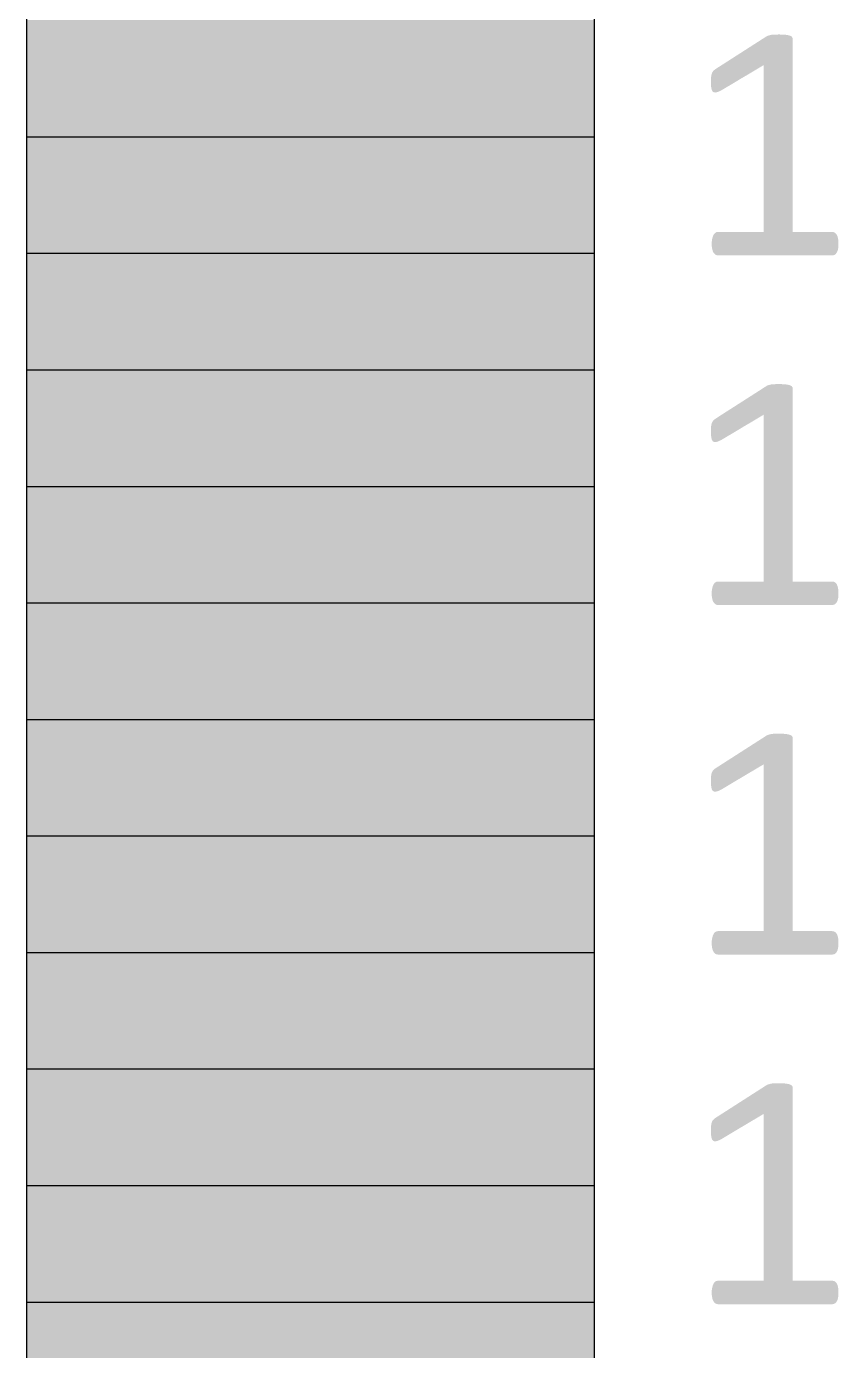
# Model space of a CAD drawing. Header units: inches. Extents: x 79.49066 to 79.49309, y 16.68944 to 16.6915.
# Drawn here: x 79.4928573 to 79.4929736, y 16.6907401 to 16.6909299 of the extents above; entities that cross this region are included whole.
import ezdxf

# ---------------------------------------------------------------- set-up
doc = ezdxf.new("R2010")
doc.units = ezdxf.units.IN
doc.header["$MEASUREMENT"] = 0
doc.layers.add('GSLAYER', color=7, linetype='CONTINUOUS')

msp = doc.modelspace()

# ---------------------------------------------------------------- hatches: boundary and pattern name
at = {"layer": 'GSLAYER', "true_color": 0xff4d00}
msp.add_hatch(color=20, dxfattribs=at).paths.add_polyline_path([(79.49293868, 16.69091407), (79.49293868, 16.69093077), (79.49285726, 16.69093077), (79.49285726, 16.69091407)])
at = {"layer": 'GSLAYER', "true_color": 0x000000}
for points in [[(79.49296707, 16.69092432), (79.49296707, 16.69092804), (79.49296706, 16.69092818), (79.492967, 16.69092832), (79.4929669, 16.69092843), (79.49296689, 16.69092844), (79.49296679, 16.69092849), (79.49296671, 16.69092853), (79.49296667, 16.69092855), (79.49296645, 16.69092861), (79.49296625, 16.69092864), (79.4929661, 16.69092867), (79.49296592, 16.69092868), (79.49296567, 16.6909287), (79.49296567, 16.6909287), (79.49296513, 16.69092872), (79.4929644, 16.6909287), (79.4929644, 16.6909287), (79.49296413, 16.69092868), (79.49296404, 16.69092867), (79.49296389, 16.69092864), (79.49296377, 16.69092861), (79.49296353, 16.69092855), (79.4929635, 16.69092853), (79.49296339, 16.69092849), (79.4929633, 16.69092844), (79.49296329, 16.69092843), (79.49296311, 16.69092832), (79.4929629, 16.69092818), (79.49296268, 16.69092804), (79.49295688, 16.69092432)], [(79.49295608, 16.69092041), (79.49295609, 16.69092041), (79.49295623, 16.69092045), (79.49295641, 16.69092051), (79.49295643, 16.69092052), (79.49295663, 16.69092061), (79.49295682, 16.6909207), (79.49295687, 16.69092073), (79.49295739, 16.69092104), (79.49295809, 16.69092145), (79.49295894, 16.69092196), (79.49295958, 16.69092235), (79.49296012, 16.69092267), (79.49296057, 16.69092293), (79.49296094, 16.69092315), (79.49296125, 16.69092334), (79.49296151, 16.69092349), (79.49296176, 16.69092364), (79.492962, 16.69092379), (79.4929629, 16.69092432), (79.49295688, 16.69092432), (79.49295605, 16.69092379), (79.49295585, 16.69092364), (79.49295569, 16.69092349), (79.49295557, 16.69092334), (79.49295549, 16.69092315), (79.49295542, 16.69092293), (79.49295538, 16.69092267), (79.49295535, 16.69092235), (79.49295534, 16.69092196), (79.49295536, 16.69092145), (79.4929554, 16.69092104), (79.49295549, 16.69092073), (79.4929555, 16.6909207), (79.49295555, 16.69092061), (79.49295563, 16.69092052), (79.49295565, 16.69092051), (79.49295572, 16.69092045), (79.49295583, 16.69092041), (79.49295585, 16.69092041), (79.49295595, 16.6909204)], [(79.49296707, 16.69090041), (79.49296707, 16.69092432), (79.4929629, 16.69092432), (79.4929629, 16.69090041)], [(79.49297276, 16.69089706), (79.49297293, 16.69089708), (79.49297309, 16.69089715), (79.49297324, 16.69089726), (79.49297337, 16.69089743), (79.49297348, 16.69089765), (79.49297356, 16.69089794), (79.49297362, 16.69089829), (79.49297363, 16.69089871), (79.49297362, 16.69089912), (79.49297357, 16.69089947), (79.4929735, 16.69089976), (79.4929734, 16.69089999), (79.49297328, 16.69090017), (79.49297312, 16.6909003), (79.49297295, 16.69090039), (79.49297276, 16.69090041), (79.49295634, 16.69090041), (79.49295615, 16.69090039), (79.49295598, 16.6909003), (79.49295584, 16.69090017), (79.49295572, 16.69089999), (79.49295562, 16.69089976), (79.49295554, 16.69089947), (79.49295548, 16.69089912), (79.49295546, 16.69089871), (79.49295548, 16.69089829), (79.49295554, 16.69089794), (79.49295562, 16.69089765), (79.49295574, 16.69089743), (79.49295588, 16.69089726), (79.49295602, 16.69089715), (79.49295617, 16.69089708), (79.49295634, 16.69089706)], [(79.49296707, 16.69087422), (79.49296707, 16.69087793), (79.49296706, 16.69087808), (79.492967, 16.69087821), (79.4929669, 16.69087832), (79.49296689, 16.69087834), (79.49296679, 16.69087839), (79.49296671, 16.69087843), (79.49296667, 16.69087844), (79.49296645, 16.69087851), (79.49296625, 16.69087854), (79.4929661, 16.69087857), (79.49296592, 16.69087858), (79.49296567, 16.6908786), (79.49296567, 16.6908786), (79.49296513, 16.69087861), (79.4929644, 16.6908786), (79.4929644, 16.6908786), (79.49296413, 16.69087858), (79.49296404, 16.69087857), (79.49296389, 16.69087854), (79.49296377, 16.69087851), (79.49296353, 16.69087844), (79.4929635, 16.69087843), (79.49296339, 16.69087839), (79.4929633, 16.69087834), (79.49296329, 16.69087832), (79.49296311, 16.69087821), (79.4929629, 16.69087808), (79.49296268, 16.69087793), (79.49295688, 16.69087422)], [(79.49295608, 16.69087031), (79.49295609, 16.69087031), (79.49295623, 16.69087035), (79.49295641, 16.6908704), (79.49295643, 16.69087042), (79.49295663, 16.69087051), (79.49295682, 16.6908706), (79.49295687, 16.69087062), (79.49295739, 16.69087094), (79.49295809, 16.69087135), (79.49295894, 16.69087186), (79.49295958, 16.69087224), (79.49296012, 16.69087257), (79.49296057, 16.69087283), (79.49296094, 16.69087305), (79.49296125, 16.69087323), (79.49296151, 16.69087339), (79.49296176, 16.69087354), (79.492962, 16.69087368), (79.4929629, 16.69087422), (79.49295688, 16.69087422), (79.49295605, 16.69087368), (79.49295585, 16.69087354), (79.49295569, 16.69087339), (79.49295557, 16.69087323), (79.49295549, 16.69087305), (79.49295542, 16.69087283), (79.49295538, 16.69087257), (79.49295535, 16.69087224), (79.49295534, 16.69087186), (79.49295536, 16.69087135), (79.4929554, 16.69087094), (79.49295549, 16.69087062), (79.4929555, 16.6908706), (79.49295555, 16.69087051), (79.49295563, 16.69087042), (79.49295565, 16.6908704), (79.49295572, 16.69087035), (79.49295583, 16.69087031), (79.49295585, 16.69087031), (79.49295595, 16.69087029)], [(79.49296707, 16.69085031), (79.49296707, 16.69087422), (79.4929629, 16.69087422), (79.4929629, 16.69085031)], [(79.49297276, 16.69084696), (79.49297293, 16.69084698), (79.49297309, 16.69084704), (79.49297324, 16.69084716), (79.49297337, 16.69084732), (79.49297348, 16.69084755), (79.49297356, 16.69084783), (79.49297362, 16.69084819), (79.49297363, 16.69084861), (79.49297362, 16.69084902), (79.49297357, 16.69084936), (79.4929735, 16.69084965), (79.4929734, 16.69084989), (79.49297328, 16.69085007), (79.49297312, 16.6908502), (79.49297295, 16.69085028), (79.49297276, 16.69085031), (79.49295634, 16.69085031), (79.49295615, 16.69085028), (79.49295598, 16.6908502), (79.49295584, 16.69085007), (79.49295572, 16.69084989), (79.49295562, 16.69084965), (79.49295554, 16.69084936), (79.49295548, 16.69084902), (79.49295546, 16.69084861), (79.49295548, 16.69084819), (79.49295554, 16.69084783), (79.49295562, 16.69084755), (79.49295574, 16.69084732), (79.49295588, 16.69084716), (79.49295602, 16.69084704), (79.49295617, 16.69084698), (79.49295634, 16.69084696)], [(79.49296707, 16.69082411), (79.49296707, 16.69082783), (79.49296706, 16.69082797), (79.492967, 16.69082811), (79.49296696, 16.69082817), (79.49296691, 16.69082822), (79.49296689, 16.69082823), (79.49296679, 16.69082829), (79.49296671, 16.69082833), (79.49296667, 16.69082834), (79.49296645, 16.69082841), (79.49296625, 16.69082844), (79.4929661, 16.69082846), (79.49296592, 16.69082848), (79.49296567, 16.6908285), (79.49296567, 16.6908285), (79.49296513, 16.69082851), (79.4929644, 16.6908285), (79.4929644, 16.6908285), (79.49296413, 16.69082848), (79.49296404, 16.69082846), (79.49296389, 16.69082844), (79.49296377, 16.69082841), (79.49296353, 16.69082834), (79.4929635, 16.69082833), (79.49296339, 16.69082829), (79.4929633, 16.69082823), (79.49296329, 16.69082822), (79.49296321, 16.69082817), (79.49296311, 16.69082811), (79.4929629, 16.69082797), (79.49296268, 16.69082783), (79.49295688, 16.69082411)], [(79.49295608, 16.6908202), (79.49295609, 16.69082021), (79.49295623, 16.69082025), (79.49295641, 16.6908203), (79.49295643, 16.69082031), (79.49295663, 16.6908204), (79.49295682, 16.69082049), (79.49295687, 16.69082052), (79.49295711, 16.69082067), (79.49295739, 16.69082083), (79.49295809, 16.69082125), (79.49295894, 16.69082176), (79.49295958, 16.69082214), (79.49296012, 16.69082246), (79.49296057, 16.69082273), (79.49296094, 16.69082295), (79.49296125, 16.69082313), (79.49296151, 16.69082329), (79.49296176, 16.69082343), (79.492962, 16.69082358), (79.4929629, 16.69082411), (79.49295688, 16.69082411), (79.49295605, 16.69082358), (79.49295585, 16.69082343), (79.49295569, 16.69082329), (79.49295557, 16.69082313), (79.49295549, 16.69082295), (79.49295542, 16.69082273), (79.49295538, 16.69082246), (79.49295535, 16.69082214), (79.49295534, 16.69082176), (79.49295536, 16.69082125), (79.4929554, 16.69082083), (79.49295544, 16.69082067), (79.49295549, 16.69082052), (79.4929555, 16.69082049), (79.49295555, 16.6908204), (79.49295563, 16.69082031), (79.49295565, 16.6908203), (79.49295572, 16.69082025), (79.49295583, 16.69082021), (79.49295585, 16.6908202), (79.49295595, 16.69082019)], [(79.49296707, 16.69080021), (79.49296707, 16.69082411), (79.4929629, 16.69082411), (79.4929629, 16.69080021)], [(79.49297276, 16.69079686), (79.49297293, 16.69079688), (79.49297309, 16.69079694), (79.49297324, 16.69079705), (79.49297337, 16.69079722), (79.49297348, 16.69079745), (79.49297356, 16.69079773), (79.49297362, 16.69079808), (79.49297363, 16.69079851), (79.49297362, 16.69079892), (79.49297357, 16.69079926), (79.4929735, 16.69079955), (79.4929734, 16.69079978), (79.49297328, 16.69079997), (79.49297312, 16.6908001), (79.49297295, 16.69080018), (79.49297276, 16.69080021), (79.49295634, 16.69080021), (79.49295615, 16.69080018), (79.49295598, 16.6908001), (79.49295584, 16.69079997), (79.49295572, 16.69079978), (79.49295562, 16.69079955), (79.49295554, 16.69079926), (79.49295548, 16.69079892), (79.49295546, 16.69079851), (79.49295548, 16.69079808), (79.49295554, 16.69079773), (79.49295562, 16.69079745), (79.49295574, 16.69079722), (79.49295588, 16.69079705), (79.49295602, 16.69079694), (79.49295617, 16.69079688), (79.49295634, 16.69079686)], [(79.49296707, 16.69077401), (79.49296707, 16.69077773), (79.49296706, 16.69077787), (79.492967, 16.69077801), (79.4929669, 16.69077812), (79.49296689, 16.69077813), (79.49296679, 16.69077818), (79.49296671, 16.69077823), (79.49296667, 16.69077824), (79.49296645, 16.6907783), (79.49296625, 16.69077834), (79.4929661, 16.69077836), (79.49296592, 16.69077838), (79.49296567, 16.6907784), (79.49296567, 16.6907784), (79.49296513, 16.69077841), (79.4929644, 16.6907784), (79.4929644, 16.6907784), (79.49296413, 16.69077838), (79.49296404, 16.69077836), (79.49296389, 16.69077834), (79.49296377, 16.6907783), (79.49296353, 16.69077824), (79.4929635, 16.69077823), (79.49296339, 16.69077818), (79.4929633, 16.69077813), (79.49296329, 16.69077812), (79.49296311, 16.69077801), (79.4929629, 16.69077787), (79.49296268, 16.69077773), (79.49295688, 16.69077401)], [(79.49295608, 16.6907701), (79.49295609, 16.6907701), (79.49295623, 16.69077014), (79.49295641, 16.6907702), (79.49295643, 16.69077021), (79.49295663, 16.6907703), (79.49295682, 16.69077039), (79.49295687, 16.69077042), (79.49295739, 16.69077073), (79.49295809, 16.69077115), (79.49295894, 16.69077166), (79.49295958, 16.69077204), (79.49296012, 16.69077236), (79.49296057, 16.69077263), (79.49296094, 16.69077285), (79.49296125, 16.69077303), (79.49296151, 16.69077319), (79.49296176, 16.69077333), (79.492962, 16.69077348), (79.4929629, 16.69077401), (79.49295688, 16.69077401), (79.49295605, 16.69077348), (79.49295585, 16.69077333), (79.49295569, 16.69077319), (79.49295557, 16.69077303), (79.49295549, 16.69077285), (79.49295542, 16.69077263), (79.49295538, 16.69077236), (79.49295535, 16.69077204), (79.49295534, 16.69077166), (79.49295536, 16.69077115), (79.4929554, 16.69077073), (79.49295549, 16.69077042), (79.4929555, 16.69077039), (79.49295555, 16.6907703), (79.49295563, 16.69077021), (79.49295565, 16.6907702), (79.49295572, 16.69077014), (79.49295583, 16.6907701), (79.49295585, 16.6907701), (79.49295595, 16.69077009)], [(79.49296707, 16.69075011), (79.49296707, 16.69077401), (79.4929629, 16.69077401), (79.4929629, 16.69075011)], [(79.49297276, 16.69074675), (79.49297293, 16.69074678), (79.49297309, 16.69074684), (79.49297324, 16.69074695), (79.49297337, 16.69074712), (79.49297348, 16.69074734), (79.49297356, 16.69074763), (79.49297362, 16.69074798), (79.49297363, 16.69074841), (79.49297362, 16.69074881), (79.49297357, 16.69074916), (79.4929735, 16.69074945), (79.4929734, 16.69074968), (79.49297328, 16.69074986), (79.49297312, 16.69075), (79.49297295, 16.69075008), (79.49297276, 16.69075011), (79.49295634, 16.69075011), (79.49295615, 16.69075008), (79.49295598, 16.69075), (79.49295584, 16.69074986), (79.49295572, 16.69074968), (79.49295562, 16.69074945), (79.49295554, 16.69074916), (79.49295548, 16.69074881), (79.49295546, 16.69074841), (79.49295548, 16.69074798), (79.49295554, 16.69074763), (79.49295562, 16.69074734), (79.49295574, 16.69074712), (79.49295588, 16.69074695), (79.49295602, 16.69074684), (79.49295617, 16.69074678), (79.49295634, 16.69074675)]]:
    msp.add_hatch(color=18, dxfattribs=at).paths.add_polyline_path(points)
at = {"layer": 'GSLAYER', "true_color": 0xff5400}
msp.add_hatch(color=20, dxfattribs=at).paths.add_polyline_path([(79.49293868, 16.69089737), (79.49293868, 16.69091407), (79.49285726, 16.69091407), (79.49285726, 16.69089737)])
at = {"layer": 'GSLAYER', "true_color": 0xff5a00}
msp.add_hatch(color=20, dxfattribs=at).paths.add_polyline_path([(79.49293868, 16.69088067), (79.49293868, 16.69089737), (79.49285726, 16.69089737), (79.49285726, 16.69088067)])
at = {"layer": 'GSLAYER', "true_color": 0xff6100}
msp.add_hatch(color=30, dxfattribs=at).paths.add_polyline_path([(79.49293868, 16.69086396), (79.49293868, 16.69088067), (79.49285726, 16.69088067), (79.49285726, 16.69086396)])
at = {"layer": 'GSLAYER', "true_color": 0xff6800}
msp.add_hatch(color=30, dxfattribs=at).paths.add_polyline_path([(79.49293868, 16.69084726), (79.49293868, 16.69086396), (79.49285726, 16.69086396), (79.49285726, 16.69084726)])
at = {"layer": 'GSLAYER', "true_color": 0xff7200}
msp.add_hatch(color=30, dxfattribs=at).paths.add_polyline_path([(79.49293868, 16.69083056), (79.49293868, 16.69084726), (79.49285726, 16.69084726), (79.49285726, 16.69083056)])
at = {"layer": 'GSLAYER', "true_color": 0xff7c00}
msp.add_hatch(color=30, dxfattribs=at).paths.add_polyline_path([(79.49293868, 16.69081386), (79.49293868, 16.69083056), (79.49285726, 16.69083056), (79.49285726, 16.69081386)])
at = {"layer": 'GSLAYER', "true_color": 0xff8600}
msp.add_hatch(color=30, dxfattribs=at).paths.add_polyline_path([(79.49293868, 16.69079716), (79.49293868, 16.69081386), (79.49285726, 16.69081386), (79.49285726, 16.69079716)])
at = {"layer": 'GSLAYER', "true_color": 0xff9000}
msp.add_hatch(color=30, dxfattribs=at).paths.add_polyline_path([(79.49293868, 16.69078046), (79.49293868, 16.69079716), (79.49285726, 16.69079716), (79.49285726, 16.69078046)])
at = {"layer": 'GSLAYER', "true_color": 0xff9900}
msp.add_hatch(color=30, dxfattribs=at).paths.add_polyline_path([(79.49293868, 16.69076376), (79.49293868, 16.69078046), (79.49285726, 16.69078046), (79.49285726, 16.69076376)])
at = {"layer": 'GSLAYER', "true_color": 0xffa300}
msp.add_hatch(color=40, dxfattribs=at).paths.add_polyline_path([(79.49293868, 16.69074706), (79.49293868, 16.69076376), (79.49285726, 16.69076376), (79.49285726, 16.69074706)])
at = {"layer": 'GSLAYER', "true_color": 0xffad00}
msp.add_hatch(color=40, dxfattribs=at).paths.add_polyline_path([(79.49293868, 16.69073036), (79.49293868, 16.69074706), (79.49285726, 16.69074706), (79.49285726, 16.69073036)])

# ---------------------------------------------------------------- linework, layer by layer
at = {"layer": 'GSLAYER', "color": 18, "true_color": 0x000000, "flags": 128}
msp.add_lwpolyline([(79.49285726, 16.68981181), (79.49293868, 16.68981181), (79.49293868, 16.69111448), (79.49285726, 16.69111448)], close=True, dxfattribs=at)
for points in [[(79.49285726, 16.69091407), (79.49293868, 16.69091407)], [(79.49285726, 16.69086396), (79.49293868, 16.69086396)], [(79.49285726, 16.69081386), (79.49293868, 16.69081386)], [(79.49285726, 16.69076376), (79.49293868, 16.69076376)]]:
    msp.add_lwpolyline(points, dxfattribs=at)
at = {"layer": 'GSLAYER', "color": 253, "true_color": 0xb3b3b3, "flags": 128}
for points in [[(79.49285726, 16.69089737), (79.49293868, 16.69089737)], [(79.49285726, 16.69088067), (79.49293868, 16.69088067)], [(79.49285726, 16.69084726), (79.49293868, 16.69084726)], [(79.49285726, 16.69083056), (79.49293868, 16.69083056)], [(79.49285726, 16.69079716), (79.49293868, 16.69079716)], [(79.49285726, 16.69078046), (79.49293868, 16.69078046)], [(79.49285726, 16.69074706), (79.49293868, 16.69074706)]]:
    msp.add_lwpolyline(points, dxfattribs=at)

doc.saveas('drawing.dxf')
